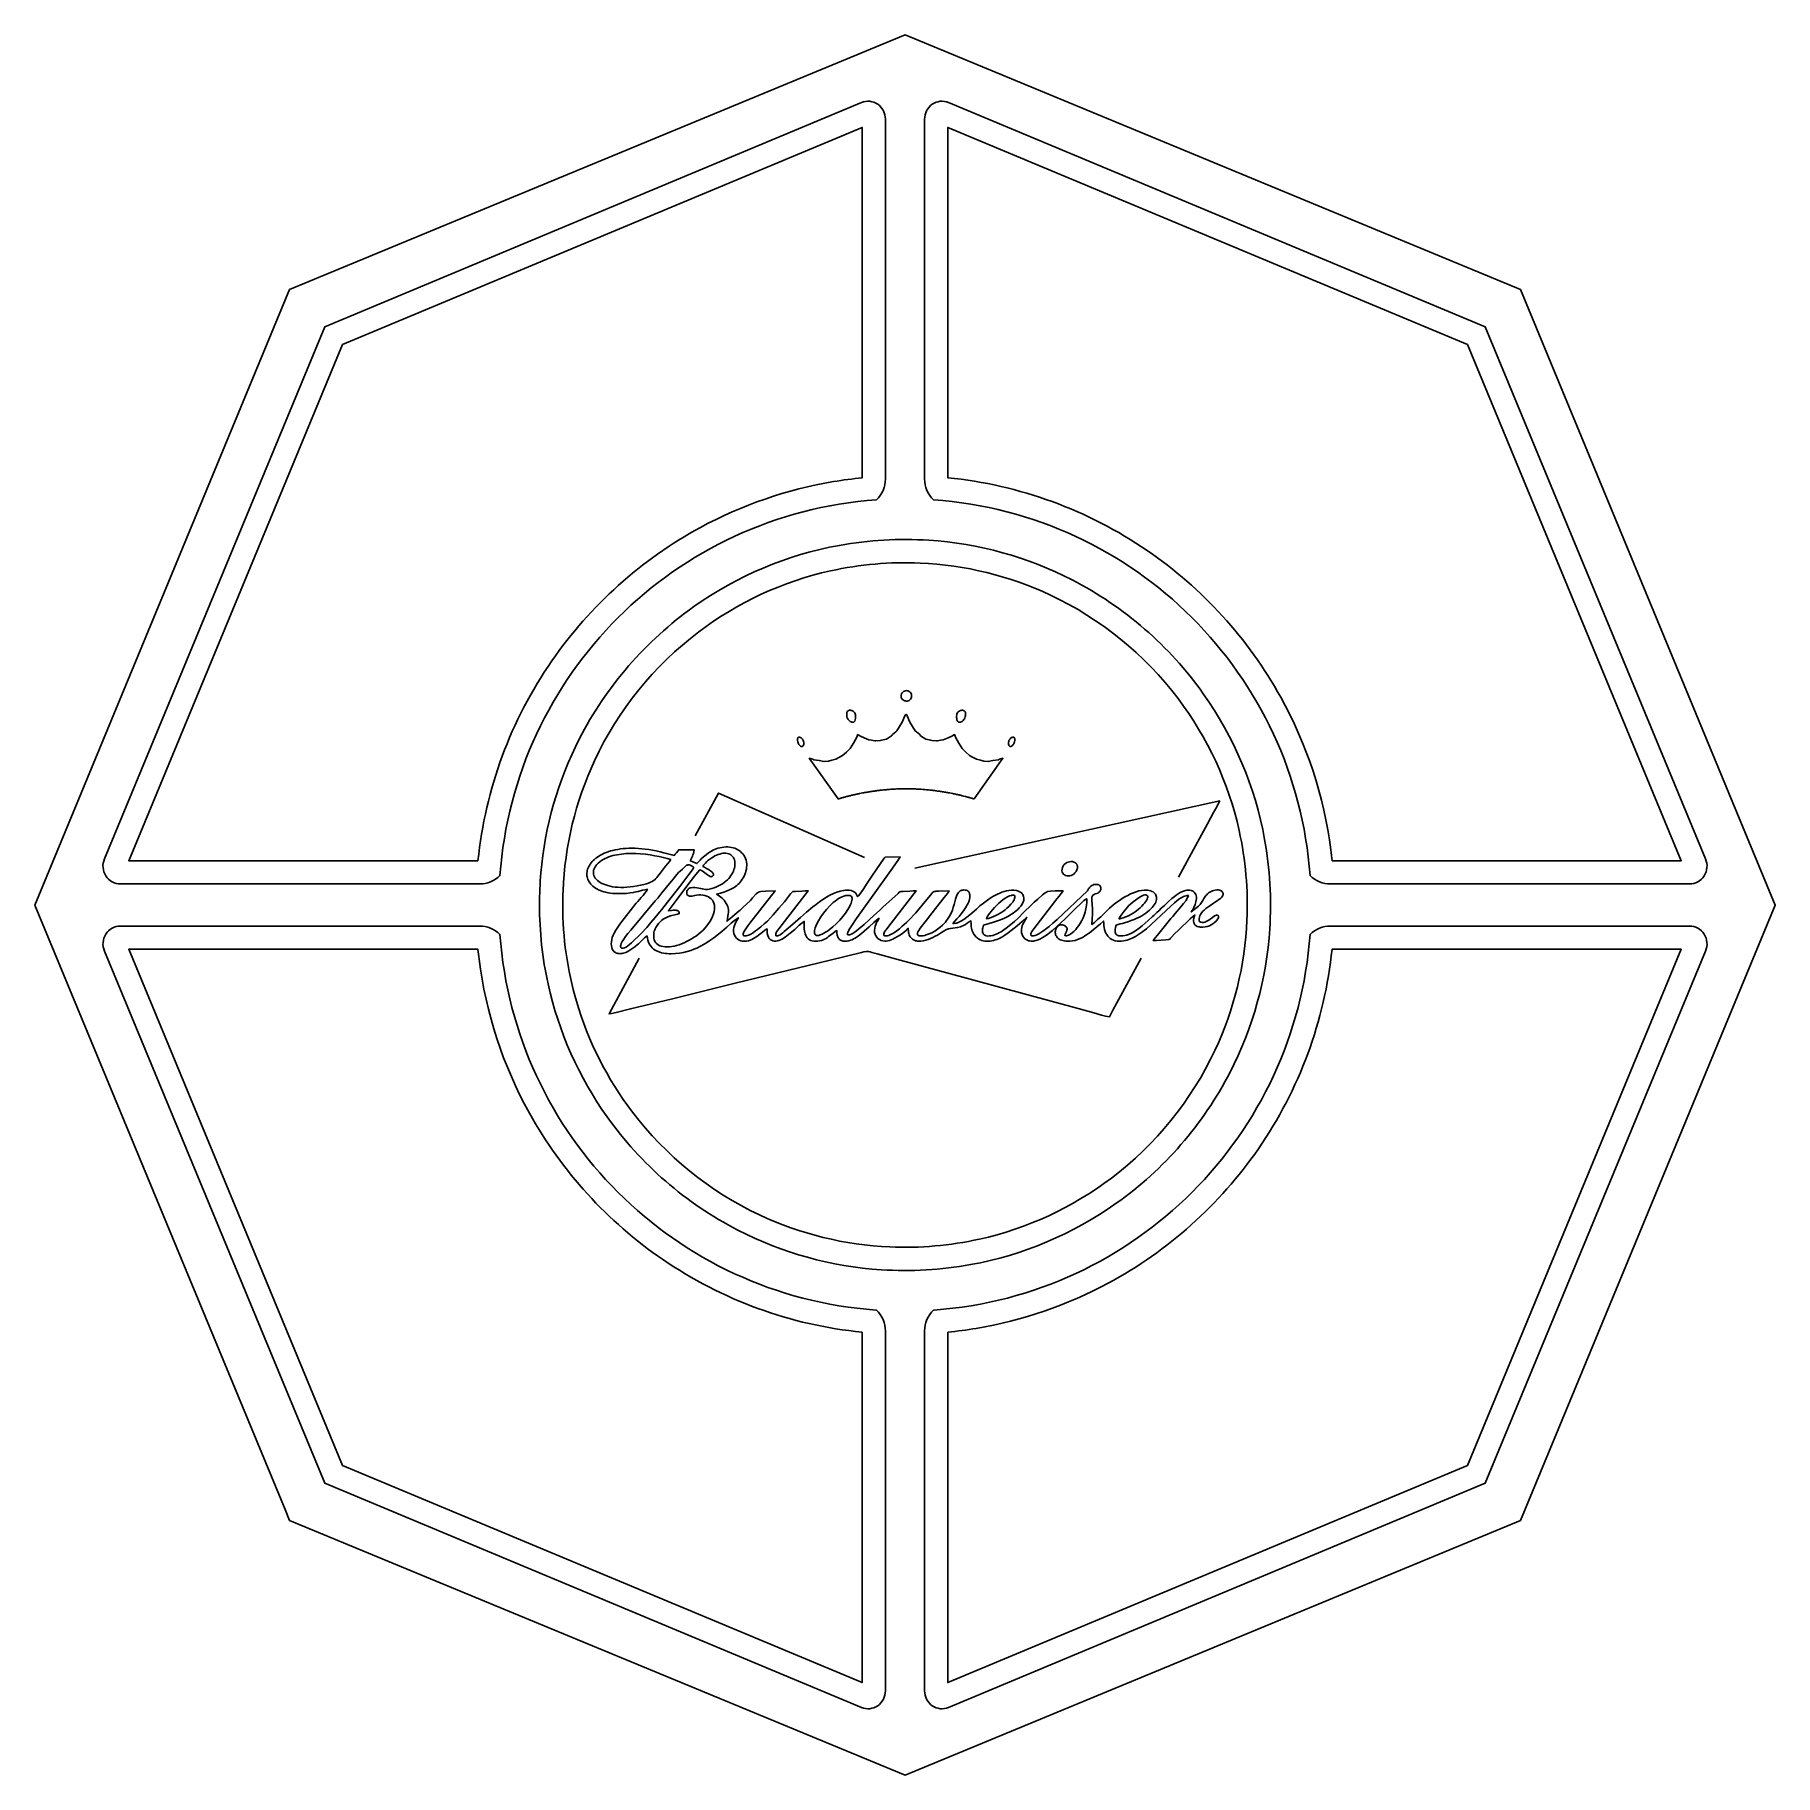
# Model space of a CAD drawing. Extents: x 0 to 300, y 0 to 300.
import ezdxf

# ---------------------------------------------------------------- set-up
doc = ezdxf.new("R2010")
doc.units = 0
doc.layers.add('Nível Padrão', color=18, linetype='CONTINUOUS')

msp = doc.modelspace()

# ---------------------------------------------------------------- linework, layer by layer
at = {"layer": 'Nível Padrão'}
for points in [[(43.93, 43.93), (43.17, 45.79), (0, 150), (43.93, 256.07), (150, 300), (256.07, 256.07), (300, 150), (256.07, 43.93), (150, 0), (43.93, 43.93)], [(149.33, 185.96), (149.35, 185.78), (149.41, 185.63), (149.5, 185.49), (149.61, 185.38), (149.75, 185.28), (149.9, 185.21), (150.06, 185.17), (150.23, 185.15), (150.4, 185.16), (150.56, 185.19), (150.72, 185.26), (150.85, 185.36), (150.97, 185.48), (151.06, 185.64), (151.11, 185.84), (151.13, 186.07), (151.11, 186.28), (151.06, 186.46), (150.97, 186.61), (150.85, 186.73), (150.72, 186.83), (150.56, 186.9), (150.4, 186.94), (150.23, 186.95), (150.06, 186.93), (149.9, 186.88), (149.75, 186.81), (149.61, 186.7), (149.5, 186.56), (149.41, 186.39), (149.35, 186.19), (149.33, 185.96)], [(141.49, 182.55), (141.49, 182.34), (141.47, 182.12), (141.42, 181.9), (141.35, 181.71), (141.3, 181.63), (141.23, 181.57), (141.16, 181.52), (141.07, 181.49), (140.96, 181.49), (140.85, 181.52), (140.71, 181.57), (140.56, 181.65), (140.37, 181.79), (140.22, 181.95), (140.12, 182.11), (140.05, 182.29), (140, 182.48), (139.98, 182.67), (139.97, 183.07), (139.99, 183.21), (140.03, 183.32), (140.11, 183.41), (140.21, 183.48), (140.32, 183.53), (140.45, 183.56), (140.59, 183.57), (140.73, 183.55), (140.87, 183.51), (141.01, 183.44), (141.14, 183.36), (141.26, 183.24), (141.35, 183.11), (141.43, 182.95), (141.48, 182.76), (141.49, 182.55)], [(158.89, 182.55), (158.9, 182.34), (158.92, 182.12), (158.96, 181.9), (159.04, 181.71), (159.09, 181.63), (159.15, 181.57), (159.23, 181.52), (159.32, 181.49), (159.42, 181.49), (159.54, 181.52), (159.68, 181.57), (159.83, 181.65), (160.02, 181.79), (160.17, 181.95), (160.27, 182.11), (160.34, 182.29), (160.38, 182.48), (160.41, 182.67), (160.42, 183.07), (160.4, 183.21), (160.35, 183.32), (160.28, 183.41), (160.18, 183.48), (160.07, 183.53), (159.94, 183.56), (159.8, 183.57), (159.66, 183.55), (159.51, 183.51), (159.38, 183.44), (159.25, 183.36), (159.13, 183.24), (159.03, 183.11), (158.96, 182.95), (158.91, 182.76), (158.89, 182.55)], [(132.57, 177.88), (132.56, 177.71), (132.52, 177.57), (132.47, 177.47), (132.39, 177.39), (132.31, 177.35), (132.22, 177.34), (132.12, 177.35), (132.01, 177.39), (131.91, 177.46), (131.81, 177.55), (131.72, 177.66), (131.63, 177.8), (131.56, 177.96), (131.51, 178.13), (131.47, 178.33), (131.46, 178.54), (131.47, 178.68), (131.51, 178.78), (131.56, 178.86), (131.63, 178.91), (131.72, 178.93), (131.81, 178.93), (131.91, 178.9), (132.01, 178.85), (132.12, 178.79), (132.22, 178.7), (132.31, 178.6), (132.39, 178.48), (132.47, 178.35), (132.52, 178.2), (132.56, 178.05), (132.57, 177.88)], [(167.82, 177.88), (167.83, 177.71), (167.87, 177.57), (167.92, 177.47), (167.99, 177.39), (168.08, 177.35), (168.17, 177.34), (168.27, 177.35), (168.37, 177.39), (168.48, 177.46), (168.58, 177.55), (168.67, 177.66), (168.76, 177.8), (168.83, 177.96), (168.88, 178.13), (168.92, 178.33), (168.93, 178.54), (168.92, 178.68), (168.88, 178.78), (168.83, 178.86), (168.76, 178.91), (168.67, 178.93), (168.58, 178.93), (168.48, 178.9), (168.37, 178.85), (168.27, 178.79), (168.17, 178.7), (168.08, 178.6), (167.99, 178.48), (167.92, 178.35), (167.87, 178.2), (167.83, 178.05), (167.82, 177.88)], [(200.17, 146.39), (200.37, 146.32), (200.57, 146.26), (200.76, 146.21), (200.96, 146.19), (201.35, 146.18), (201.74, 146.22), (202.11, 146.31), (202.46, 146.43), (202.79, 146.59), (203.09, 146.77), (203.36, 146.97), (203.59, 147.18), (203.78, 147.39), (203.93, 147.6), (204.02, 147.79), (204.05, 147.97), (204.04, 148.05), (204.02, 148.12), (203.98, 148.18), (203.92, 148.23), (203.87, 148.26), (203.81, 148.28), (203.68, 148.27), (203.54, 148.21), (203.37, 148.12), (203.01, 147.87), (202.6, 147.56), (202.38, 147.41), (202.16, 147.27), (201.93, 147.15), (201.69, 147.06), (201.45, 147), (201.21, 146.99), (200.97, 147.04), (200.86, 147.08), (200.74, 147.14), (200.69, 147.4), (200.7, 147.66), (200.75, 147.9), (200.83, 148.14), (200.93, 148.36), (201.05, 148.55), (201.17, 148.72), (201.29, 148.87), (201.57, 149.13), (201.87, 149.38), (202.19, 149.62), (202.52, 149.86), (203.2, 150.3), (203.83, 150.72), (204.11, 150.92), (204.36, 151.12), (204.56, 151.32), (204.71, 151.51), (204.81, 151.71), (204.83, 151.81), (204.84, 151.9), (204.83, 152), (204.8, 152.1), (204.75, 152.2), (204.68, 152.29), (204.59, 152.38), (204.5, 152.45), (204.39, 152.5), (204.28, 152.54), (204.03, 152.59), (203.76, 152.59), (203.49, 152.57), (203.23, 152.51), (202.99, 152.43), (202.78, 152.34), (202.55, 152.21), (202.34, 152.07), (202.17, 151.93), (202.01, 151.77), (201.88, 151.61), (201.75, 151.45), (201.54, 151.11), (201.34, 150.76), (201.13, 150.42), (201.02, 150.26), (200.88, 150.1), (200.74, 149.95), (200.57, 149.81), (199.33, 148.81), (199.54, 149.13), (199.77, 149.58), (199.99, 150.08), (200.14, 150.53), (200.21, 150.83), (200.24, 151.1), (200.24, 151.36), (200.2, 151.59), (200.13, 151.81), (200.01, 152.01), (199.86, 152.19), (199.67, 152.36), (199.49, 152.44), (199.31, 152.49), (199.12, 152.53), (198.94, 152.55), (198.76, 152.55), (198.57, 152.54), (198.2, 152.46), (197.83, 152.34), (197.45, 152.16), (197.09, 151.95), (196.72, 151.7), (196.37, 151.43), (196.02, 151.14), (195.35, 150.53), (194.73, 149.94), (194.18, 149.43), (193.79, 149.06), (193.41, 148.71), (193.22, 148.54), (193.04, 148.37), (192.87, 148.2), (192.68, 148.03), (191.89, 147.32), (191.41, 146.88), (190.89, 146.42), (190.34, 145.98), (189.75, 145.56), (189.45, 145.37), (189.15, 145.2), (188.84, 145.04), (188.52, 144.91), (188.2, 144.8), (187.88, 144.72), (187.56, 144.67), (187.24, 144.66), (187.03, 144.67), (186.84, 144.7), (186.69, 144.74), (186.56, 144.81), (186.46, 144.89), (186.37, 144.98), (186.31, 145.09), (186.27, 145.21), (186.24, 145.34), (186.23, 145.49), (186.25, 145.8), (186.3, 146.15), (186.39, 146.52), (186.74, 146.64), (187.11, 146.73), (187.49, 146.82), (187.85, 146.92), (188.43, 147.1), (188.97, 147.3), (189.48, 147.5), (189.96, 147.71), (190.4, 147.93), (190.81, 148.16), (191.19, 148.39), (191.53, 148.62), (191.85, 148.86), (192.13, 149.1), (192.39, 149.33), (192.61, 149.57), (192.8, 149.81), (192.97, 150.05), (193.1, 150.28), (193.21, 150.5), (193.29, 150.72), (193.34, 150.93), (193.36, 151.14), (193.35, 151.34), (193.32, 151.52), (193.26, 151.69), (193.17, 151.85), (193.06, 152), (192.92, 152.13), (192.75, 152.25), (192.56, 152.35), (192.35, 152.43), (192.11, 152.49), (191.85, 152.54), (191.56, 152.56), (191.25, 152.55), (190.79, 152.51), (190.32, 152.42), (189.84, 152.28), (189.36, 152.11), (188.88, 151.9), (188.39, 151.66), (187.91, 151.4), (187.43, 151.1), (186.96, 150.79), (186.51, 150.47), (186.06, 150.13), (185.64, 149.78), (185.23, 149.43), (184.84, 149.08), (184.15, 148.39), (183.73, 147.97), (183.21, 147.48), (182.67, 147.01), (182.42, 146.82), (182.2, 146.66), (182.29, 147.64), (182.32, 148.42), (182.3, 149.21), (182.24, 150.21), (182.21, 150.69), (182.21, 151.17), (182.23, 151.35), (182.26, 151.49), (182.32, 151.6), (182.39, 151.69), (182.48, 151.76), (182.58, 151.82), (182.8, 151.9), (183.04, 151.97), (183.27, 152.06), (183.38, 152.13), (183.48, 152.21), (183.57, 152.32), (183.65, 152.45), (183.73, 152.66), (183.76, 152.84), (183.76, 153.01), (183.71, 153.16), (183.64, 153.29), (183.53, 153.39), (183.4, 153.47), (183.25, 153.52), (183.09, 153.56), (182.91, 153.56), (182.73, 153.55), (182.54, 153.51), (182.36, 153.44), (182.18, 153.34), (182.01, 153.22), (181.85, 153.07), (181.74, 152.93), (181.65, 152.79), (181.45, 152.47), (176.22, 147.51), (175.46, 146.84), (174.84, 146.31), (174.14, 145.76), (173.78, 145.5), (173.43, 145.25), (173.08, 145.04), (172.75, 144.87), (172.44, 144.74), (172.17, 144.67), (172.04, 144.66), (171.93, 144.67), (171.83, 144.7), (171.74, 144.75), (171.7, 144.81), (171.68, 144.88), (171.67, 144.97), (171.68, 145.05), (171.74, 145.23), (171.84, 145.41), (172.19, 145.89), (175.81, 150.6), (176.18, 151.07), (176.55, 151.53), (176.91, 151.99), (177.25, 152.45), (176.72, 152.45), (175.89, 152.42), (175.08, 152.37), (174.55, 152.31), (174.38, 152.24), (174.17, 152.11), (173.94, 151.93), (173.69, 151.73), (172.88, 150.99), (172.27, 150.47), (171.7, 149.93), (170.57, 148.81), (169.45, 147.7), (168.87, 147.17), (168.26, 146.65), (167.44, 146.02), (167.02, 145.71), (166.55, 145.4), (166.3, 145.25), (166.03, 145.11), (165.74, 144.98), (165.44, 144.86), (165.13, 144.77), (164.82, 144.7), (164.53, 144.66), (164.25, 144.65), (163.99, 144.69), (163.77, 144.78), (163.67, 144.84), (163.59, 144.91), (163.51, 145), (163.45, 145.1), (163.41, 145.22), (163.37, 145.36), (163.36, 145.51), (163.36, 145.68), (163.37, 145.87), (163.41, 146.07), (163.54, 146.54), (165.09, 146.98), (165.8, 147.2), (166.48, 147.44), (167.13, 147.72), (167.75, 148.03), (168.36, 148.4), (168.66, 148.6), (168.96, 148.83), (169.18, 149.01), (169.43, 149.23), (169.7, 149.49), (169.96, 149.79), (170.18, 150.12), (170.28, 150.3), (170.36, 150.48), (170.43, 150.67), (170.47, 150.86), (170.49, 151.06), (170.48, 151.26), (170.45, 151.46), (170.39, 151.64), (170.3, 151.81), (170.2, 151.95), (170.07, 152.08), (169.92, 152.19), (169.76, 152.29), (169.58, 152.37), (169.4, 152.43), (169.2, 152.48), (168.78, 152.54), (168.34, 152.55), (167.91, 152.5), (167.5, 152.43), (167.11, 152.32), (166.72, 152.2), (166.33, 152.05), (165.96, 151.89), (165.59, 151.7), (165.24, 151.5), (164.88, 151.29), (164.2, 150.83), (163.55, 150.34), (162.92, 149.83), (162.32, 149.31), (161.19, 148.33), (160.65, 147.89), (160.14, 147.51), (159.65, 147.19), (159.41, 147.07), (159.17, 146.97), (158.94, 146.89), (158.71, 146.84), (158.49, 146.82), (158.27, 146.83), (158.93, 147.6), (159.31, 148.03), (159.69, 148.5), (160.06, 148.99), (160.41, 149.5), (160.72, 150.02), (160.86, 150.29), (160.98, 150.56), (161.11, 150.92), (161.18, 151.28), (161.19, 151.45), (161.19, 151.62), (161.18, 151.78), (161.14, 151.94), (161.09, 152.08), (161.02, 152.21), (160.93, 152.32), (160.82, 152.42), (160.69, 152.49), (160.54, 152.55), (160.37, 152.58), (160.17, 152.59), (159.98, 152.58), (159.82, 152.54), (159.67, 152.49), (159.53, 152.43), (159.41, 152.34), (159.3, 152.24), (159.2, 152.13), (159.11, 152), (158.96, 151.71), (158.83, 151.37), (158.71, 150.98), (158.6, 150.56), (158.47, 150.11), (158.33, 149.63), (158.16, 149.13), (157.95, 148.62), (157.68, 148.1), (157.35, 147.58), (157.16, 147.32), (156.96, 147.06), (156.73, 146.8), (156.47, 146.55), (156.06, 146.17), (155.62, 145.83), (155.14, 145.51), (154.6, 145.21), (154.17, 145.02), (153.66, 144.84), (153.4, 144.77), (153.14, 144.71), (152.89, 144.67), (152.67, 144.66), (152.47, 144.67), (152.31, 144.72), (152.25, 144.76), (152.2, 144.81), (152.16, 144.87), (152.14, 144.94), (152.13, 145.02), (152.14, 145.12), (152.21, 145.35), (152.36, 145.63), (152.59, 145.98), (153.69, 147.39), (155.27, 149.38), (156.76, 151.29), (157.3, 152.01), (157.59, 152.44), (155.86, 152.4), (155.37, 152.37), (155.19, 152.35), (155.04, 152.31), (154.92, 152.26), (154.81, 152.19), (154.71, 152.1), (154.62, 151.99), (154.39, 151.69), (154.06, 151.27), (151.86, 148.65), (151.54, 148.3), (150.99, 147.72), (150.28, 147.01), (149.46, 146.27), (149.03, 145.91), (148.6, 145.57), (148.18, 145.27), (147.77, 145.02), (147.37, 144.83), (147.19, 144.76), (147.01, 144.7), (146.85, 144.67), (146.69, 144.66), (146.54, 144.68), (146.41, 144.72), (146.36, 144.88), (146.37, 145.05), (146.41, 145.21), (146.49, 145.37), (146.58, 145.52), (146.68, 145.66), (146.87, 145.9), (147.59, 146.85), (151.94, 152.42), (151.41, 152.43), (150.83, 152.41), (149.69, 152.33), (149.33, 152.32), (149.22, 152.31), (149.14, 152.29), (149.08, 152.25), (149.01, 152.2), (148.8, 152), (146.19, 149.63), (145.87, 149.33), (145.59, 149.08), (144.64, 148.17), (143.84, 147.43), (142.95, 146.64), (142.05, 145.88), (141.62, 145.55), (141.23, 145.27), (140.88, 145.04), (140.59, 144.89), (140.46, 144.85), (140.36, 144.83), (140.27, 144.83), (140.2, 144.86), (140.17, 144.88), (140.15, 144.88), (140.12, 144.87), (140.11, 144.93), (140.11, 145.15), (140.14, 145.27), (140.22, 145.44), (140.5, 145.95), (140.93, 146.63), (141.49, 147.46), (142.88, 149.46), (144.49, 151.7), (147.56, 155.95), (148.63, 157.5), (148.97, 158.02), (149.14, 158.33), (146.56, 158.24), (146.47, 158.14), (146.3, 157.92), (145.78, 157.18), (144.3, 154.95), (143.5, 153.74), (142.77, 152.67), (142.19, 151.86), (141.98, 151.59), (141.84, 151.45), (141.71, 151.72), (141.56, 151.95), (141.39, 152.14), (141.2, 152.29), (140.98, 152.41), (140.71, 152.49), (140.39, 152.54), (140.01, 152.56), (139.72, 152.54), (139.43, 152.51), (139.14, 152.46), (138.85, 152.4), (138.25, 152.21), (137.65, 151.97), (137.05, 151.67), (136.45, 151.33), (135.85, 150.95), (135.25, 150.55), (134.67, 150.11), (134.1, 149.67), (133, 148.75), (131.99, 147.87), (131.09, 147.06), (129.54, 145.71), (129.19, 145.41), (128.96, 145.22), (128.71, 145.04), (128.46, 144.87), (128.2, 144.75), (128.08, 144.71), (127.97, 144.69), (127.86, 144.69), (127.76, 144.71), (127.73, 144.88), (127.74, 145.05), (127.79, 145.21), (127.87, 145.38), (128.06, 145.67), (128.24, 145.9), (133.31, 152.42), (132.78, 152.43), (132.22, 152.4), (131.12, 152.34), (130.79, 152.32), (130.69, 152.31), (130.61, 152.29), (130.54, 152.24), (130.47, 152.17), (130.29, 151.94), (129.24, 150.57), (128.27, 149.43), (127.3, 148.31), (126.81, 147.77), (126.29, 147.24), (125.75, 146.74), (125.17, 146.26), (124.6, 145.8), (124.23, 145.52), (123.83, 145.23), (123.42, 144.98), (123.21, 144.87), (123.01, 144.78), (122.81, 144.72), (122.62, 144.68), (122.44, 144.66), (122.28, 144.68), (122.17, 144.73), (122.1, 144.81), (122.08, 144.92), (122.1, 145.05), (122.14, 145.2), (122.22, 145.36), (122.42, 145.72), (122.67, 146.07), (122.92, 146.4), (123.27, 146.84), (127.64, 152.44), (126.03, 152.37), (125.16, 152.33), (124.91, 152.29), (124.72, 152.22), (124.55, 152.1), (124.36, 151.91), (123.73, 151.23), (123.54, 151.01), (123.34, 150.79), (122.02, 149.55), (121.56, 149.13), (121.09, 148.73), (120.13, 147.9), (119.58, 147.43), (119.33, 147.21), (119.39, 147.62), (119.48, 148.05), (119.54, 148.5), (119.56, 148.73), (119.57, 148.97), (119.55, 149.21), (119.51, 149.47), (119.44, 149.73), (119.34, 149.99), (119.2, 150.27), (119.02, 150.55), (118.8, 150.84), (118.52, 151.14), (118.27, 151.36), (118.02, 151.53), (117.77, 151.69), (117.52, 151.87), (118.17, 152.06), (118.78, 152.24), (119.34, 152.44), (119.87, 152.65), (120.35, 152.9), (120.58, 153.04), (120.8, 153.19), (121.01, 153.36), (121.21, 153.54), (121.4, 153.73), (121.59, 153.94), (121.77, 154.18), (121.95, 154.43), (122.11, 154.69), (122.25, 154.97), (122.38, 155.26), (122.49, 155.56), (122.59, 155.86), (122.66, 156.17), (122.7, 156.48), (122.73, 156.79), (122.72, 157.1), (122.68, 157.41), (122.61, 157.71), (122.51, 158.01), (122.37, 158.3), (122.2, 158.57), (122.02, 158.8), (121.83, 159.01), (121.62, 159.2), (121.4, 159.37), (121.16, 159.52), (120.91, 159.66), (120.64, 159.77), (120.36, 159.86), (120.07, 159.93), (119.76, 159.98), (119.45, 160.01), (119.13, 160.01), (118.79, 159.99), (118.45, 159.94), (118.1, 159.87), (117.74, 159.77), (117.44, 159.67), (117.16, 159.56), (116.89, 159.43), (116.63, 159.29), (116.15, 158.99), (115.72, 158.66), (115.29, 158.29), (114.88, 157.93), (114.69, 157.74), (114.51, 157.54), (114.13, 157.15), (113, 157.61), (113.09, 157.86), (113.18, 158.06), (113.37, 158.43), (113.45, 158.63), (113.53, 158.87), (113.59, 159.16), (113.63, 159.52), (111, 159.51), (110.85, 159.27), (110.64, 159), (110.4, 158.74), (110.21, 158.54), (109.8, 158.62), (109.34, 158.74), (108.45, 159), (107.77, 159.17), (107.11, 159.32), (106.46, 159.44), (105.83, 159.55), (105.22, 159.63), (104.62, 159.7), (104.04, 159.75), (103.48, 159.77), (102.94, 159.78), (102.42, 159.78), (101.91, 159.75), (101.42, 159.72), (100.95, 159.66), (100.5, 159.59), (100.06, 159.51), (99.64, 159.41), (99.25, 159.31), (98.86, 159.18), (98.5, 159.05), (98.16, 158.91), (97.83, 158.76), (97.52, 158.6), (97.24, 158.43), (96.97, 158.25), (96.71, 158.06), (96.48, 157.87), (96.27, 157.67), (96.07, 157.47), (95.89, 157.26), (95.74, 157.05), (95.6, 156.83), (95.48, 156.61), (95.38, 156.39), (95.29, 156.17), (95.23, 155.94), (95.19, 155.72), (95.16, 155.5), (95.16, 155.27), (95.17, 155.05), (95.21, 154.83), (95.26, 154.62), (95.33, 154.41), (95.43, 154.2), (95.54, 154), (95.67, 153.8), (95.82, 153.61), (96, 153.43), (96.19, 153.25), (96.4, 153.09), (96.63, 152.93), (96.88, 152.78), (97.15, 152.64), (97.45, 152.51), (97.76, 152.39), (98.09, 152.29), (98.45, 152.2), (98.82, 152.12), (99.21, 152.06), (99.63, 152.01), (100.06, 151.98), (100.52, 151.96), (101, 151.96), (101.49, 151.97), (102.01, 152.01), (102.63, 152.07), (103.16, 152.15), (103.61, 152.25), (104.02, 152.35), (104.78, 152.54), (105.17, 152.63), (105.6, 152.71), (105.37, 152.34), (105.12, 151.98), (104.84, 151.64), (104.54, 151.3), (103.95, 150.63), (103.67, 150.29), (103.4, 149.95), (103.22, 149.72), (103.02, 149.5), (101.19, 147.16), (100.84, 146.69), (100.5, 146.2), (100.18, 145.69), (99.87, 145.15), (99.68, 144.78), (99.54, 144.4), (99.44, 144.03), (99.38, 143.67), (99.36, 143.32), (99.38, 142.98), (99.44, 142.68), (99.54, 142.4), (99.69, 142.15), (99.87, 141.95), (99.98, 141.86), (100.1, 141.79), (100.23, 141.72), (100.37, 141.67), (100.52, 141.64), (100.68, 141.62), (100.85, 141.61), (101.03, 141.62), (101.22, 141.65), (101.42, 141.69), (101.85, 141.83), (102.12, 141.95), (102.4, 142.1), (102.93, 142.43), (103.42, 142.79), (103.85, 143.13), (104.06, 143.31), (104.27, 143.51), (104.68, 143.93), (105.1, 144.34), (105.32, 144.52), (105.54, 144.68), (105.59, 144.3), (105.66, 143.95), (105.76, 143.62), (105.89, 143.33), (106.05, 143.06), (106.23, 142.82), (106.44, 142.6), (106.66, 142.41), (106.91, 142.24), (107.17, 142.1), (107.45, 141.97), (107.74, 141.86), (108.05, 141.78), (108.37, 141.71), (108.7, 141.66), (109.03, 141.63), (109.37, 141.61), (109.72, 141.6), (110.42, 141.64), (111.12, 141.72), (111.8, 141.84), (112.45, 141.99), (113.06, 142.17), (113.61, 142.36), (114.1, 142.57), (114.76, 142.89), (115.39, 143.24), (115.98, 143.6), (116.54, 143.97), (117.07, 144.34), (117.57, 144.72), (118.49, 145.48), (119.31, 146.19), (120.04, 146.84), (120.69, 147.39), (121, 147.62), (121.28, 147.81), (121, 147.33), (120.85, 147.06), (120.71, 146.77), (120.59, 146.46), (120.5, 146.13), (120.45, 145.79), (120.46, 145.43), (120.51, 145.09), (120.61, 144.79), (120.76, 144.52), (120.94, 144.29), (121.16, 144.1), (121.41, 143.94), (121.7, 143.84), (122.01, 143.77), (122.36, 143.75), (122.69, 143.78), (123.01, 143.84), (123.32, 143.94), (123.62, 144.07), (123.91, 144.22), (124.18, 144.39), (124.45, 144.57), (124.95, 144.95), (125.41, 145.33), (125.83, 145.65), (126.03, 145.78), (126.22, 145.87), (126.22, 145.45), (126.26, 145.07), (126.34, 144.75), (126.46, 144.47), (126.61, 144.25), (126.78, 144.07), (126.99, 143.93), (127.21, 143.84), (127.45, 143.79), (127.71, 143.78), (127.98, 143.81), (128.25, 143.88), (128.53, 143.98), (128.81, 144.11), (129.08, 144.27), (129.35, 144.46), (130.18, 145.13), (130.99, 145.8), (131.37, 146.15), (131.78, 146.53), (132.2, 146.89), (132.42, 147.04), (132.63, 147.16), (132.6, 146.49), (132.6, 146.17), (132.62, 145.85), (132.66, 145.56), (132.71, 145.27), (132.79, 145.01), (132.89, 144.76), (133.01, 144.54), (133.15, 144.34), (133.32, 144.16), (133.52, 144.02), (133.75, 143.9), (134.01, 143.82), (134.3, 143.77), (134.62, 143.75), (134.97, 143.77), (135.29, 143.83), (135.59, 143.9), (135.88, 144), (136.14, 144.12), (136.39, 144.25), (136.62, 144.4), (136.84, 144.55), (137.24, 144.86), (137.61, 145.16), (137.94, 145.42), (138.1, 145.52), (138.26, 145.6), (138.27, 145.18), (138.32, 144.81), (138.37, 144.65), (138.42, 144.49), (138.49, 144.36), (138.57, 144.23), (138.66, 144.12), (138.77, 144.02), (138.9, 143.94), (139.04, 143.87), (139.19, 143.82), (139.37, 143.78), (139.56, 143.76), (139.77, 143.75), (140.04, 143.78), (140.32, 143.83), (140.6, 143.91), (140.88, 144.02), (141.15, 144.16), (141.43, 144.31), (141.96, 144.67), (142.48, 145.06), (142.96, 145.47), (143.82, 146.24), (144.65, 147.01), (145.09, 147.4), (145.31, 147.57), (145.53, 147.73), (145.25, 147.24), (145.11, 146.96), (144.97, 146.66), (144.86, 146.34), (144.78, 146), (144.74, 145.65), (144.75, 145.47), (144.76, 145.28), (144.83, 144.97), (144.96, 144.68), (145.13, 144.43), (145.34, 144.21), (145.59, 144.03), (145.87, 143.89), (146.18, 143.8), (146.51, 143.76), (146.75, 143.77), (147.02, 143.81), (147.3, 143.89), (147.59, 144), (147.9, 144.13), (148.21, 144.28), (148.82, 144.63), (149.4, 145), (149.91, 145.38), (150.3, 145.71), (150.56, 145.98), (150.6, 145.46), (150.62, 145.25), (150.66, 145.06), (150.71, 144.88), (150.79, 144.71), (150.9, 144.53), (151.04, 144.35), (151.18, 144.21), (151.32, 144.1), (151.48, 144), (151.64, 143.92), (151.81, 143.85), (151.99, 143.81), (152.17, 143.78), (152.36, 143.76), (152.75, 143.77), (153.15, 143.82), (153.57, 143.92), (153.98, 144.05), (154.4, 144.21), (154.81, 144.4), (155.21, 144.6), (155.6, 144.81), (156.29, 145.24), (156.86, 145.62), (157.01, 145.71), (157.17, 145.79), (157.33, 145.85), (157.5, 145.89), (157.84, 145.95), (158.22, 146), (158.62, 146.04), (159.06, 146.12), (159.55, 146.26), (159.81, 146.35), (160.08, 146.47), (160.42, 146.66), (160.74, 146.86), (161.05, 147.07), (161.37, 147.25), (161.38, 146.71), (161.41, 146.25), (161.45, 146.02), (161.5, 145.8), (161.58, 145.57), (161.67, 145.33), (161.86, 144.98), (162.09, 144.66), (162.22, 144.52), (162.36, 144.38), (162.51, 144.26), (162.67, 144.16), (162.94, 144.01), (163.22, 143.9), (163.5, 143.82), (163.79, 143.77), (164.07, 143.74), (164.36, 143.74), (164.65, 143.76), (164.94, 143.81), (165.23, 143.88), (165.52, 143.97), (165.81, 144.07), (166.1, 144.19), (166.67, 144.48), (167.23, 144.82), (167.78, 145.2), (168.32, 145.6), (168.83, 146.01), (169.33, 146.43), (170.23, 147.23), (171, 147.89), (170.75, 147.48), (170.47, 146.96), (170.34, 146.68), (170.22, 146.4), (170.14, 146.11), (170.09, 145.84), (170.07, 145.5), (170.11, 145.19), (170.19, 144.89), (170.31, 144.63), (170.47, 144.39), (170.65, 144.19), (170.87, 144.03), (171.11, 143.91), (171.31, 143.84), (171.51, 143.8), (171.72, 143.77), (171.93, 143.77), (172.14, 143.79), (172.35, 143.82), (172.57, 143.87), (172.79, 143.94), (173.23, 144.12), (173.67, 144.35), (174.11, 144.62), (174.55, 144.92), (174.98, 145.25), (175.4, 145.6), (176.2, 146.31), (176.92, 146.98), (177.54, 147.55), (179.01, 148.99), (179.49, 149.49), (180.17, 150.15), (180.85, 150.75), (181.13, 150.96), (181.33, 151.08), (181.33, 150.51), (181.28, 149.93), (181.19, 149.35), (181.05, 148.79), (180.88, 148.26), (180.69, 147.76), (180.47, 147.3), (180.24, 146.9), (179.97, 146.48), (179.7, 146.11), (179.42, 145.78), (179.09, 145.46), (178.8, 145.2), (178.61, 145.05), (178.4, 144.91), (178.19, 144.8), (177.97, 144.72), (177.86, 144.71), (177.75, 144.71), (177.65, 144.73), (177.55, 144.77), (177.61, 144.99), (177.71, 145.21), (177.81, 145.43), (177.89, 145.64), (177.93, 145.85), (177.93, 145.95), (177.9, 146.05), (177.86, 146.15), (177.79, 146.24), (177.69, 146.33), (177.56, 146.42), (177.4, 146.5), (177.24, 146.55), (177.08, 146.58), (176.94, 146.58), (176.79, 146.56), (176.66, 146.52), (176.53, 146.47), (176.42, 146.39), (176.31, 146.3), (176.21, 146.2), (176.13, 146.08), (176.06, 145.96), (176, 145.82), (175.95, 145.68), (175.92, 145.53), (175.9, 145.38), (175.91, 145.23), (175.92, 145.08), (175.96, 144.92), (176.01, 144.77), (176.09, 144.63), (176.18, 144.49), (176.29, 144.35), (176.43, 144.23), (176.59, 144.11), (176.77, 144.01), (176.98, 143.93), (177.21, 143.86), (177.47, 143.8), (177.75, 143.77), (178.06, 143.75), (178.4, 143.76), (178.87, 143.81), (179.31, 143.9), (179.75, 144.04), (180.17, 144.21), (180.58, 144.41), (180.97, 144.64), (181.36, 144.89), (181.73, 145.15), (182.43, 145.7), (183.08, 146.26), (183.69, 146.78), (184.24, 147.23), (184.25, 146.84), (184.28, 146.47), (184.33, 146.12), (184.41, 145.78), (184.51, 145.46), (184.63, 145.17), (184.78, 144.9), (184.96, 144.65), (185.16, 144.43), (185.39, 144.24), (185.64, 144.07), (185.92, 143.94), (186.23, 143.84), (186.57, 143.78), (186.93, 143.75), (187.32, 143.76), (187.64, 143.8), (187.96, 143.86), (188.27, 143.94), (188.58, 144.04), (188.88, 144.16), (189.17, 144.29), (189.74, 144.59), (190.27, 144.92), (190.76, 145.26), (191.21, 145.6), (191.6, 145.92), (195.83, 149.81), (196.47, 150.39), (196.83, 150.7), (197.22, 150.99), (197.62, 151.25), (197.82, 151.37), (198.03, 151.46), (198.23, 151.54), (198.44, 151.59), (198.64, 151.62), (198.84, 151.63), (198.8, 151.46), (198.72, 151.27), (198.6, 151.04), (198.44, 150.8), (198.03, 150.25), (197.56, 149.66), (196.57, 148.52), (196.15, 148.03), (195.85, 147.65), (193.51, 144.82), (193.14, 144.36), (192.96, 144.12), (192.8, 143.88), (193.33, 143.89), (194.17, 143.94), (194.99, 144.01), (195.5, 144.08), (195.66, 144.13), (195.73, 144.18), (195.79, 144.27), (195.9, 144.41), (196.46, 145.01), (197.14, 145.67), (197.83, 146.33), (198.44, 146.93), (198.8, 147.28), (199.18, 147.63), (199.58, 147.96), (199.98, 148.26), (199.87, 147.96), (199.79, 147.69), (199.74, 147.44), (199.74, 147.22), (199.77, 147), (199.85, 146.8), (199.98, 146.6), (200.17, 146.39)], [(109.63, 157.83), (109.01, 158.02), (108.33, 158.19), (107.61, 158.36), (106.85, 158.5), (106.06, 158.63), (105.25, 158.74), (104.43, 158.82), (103.6, 158.87), (102.77, 158.88), (101.95, 158.86), (101.15, 158.79), (100.38, 158.67), (100, 158.6), (99.64, 158.51), (99.28, 158.4), (98.94, 158.29), (98.61, 158.15), (98.29, 158.01), (97.99, 157.84), (97.7, 157.66), (97.38, 157.44), (97.11, 157.2), (96.87, 156.97), (96.68, 156.73), (96.53, 156.49), (96.41, 156.25), (96.33, 156.01), (96.29, 155.77), (96.29, 155.53), (96.32, 155.3), (96.38, 155.08), (96.48, 154.86), (96.61, 154.65), (96.78, 154.44), (96.98, 154.25), (97.2, 154.06), (97.46, 153.89), (97.75, 153.73), (98.06, 153.59), (98.41, 153.45), (98.78, 153.34), (99.18, 153.24), (99.6, 153.16), (100.05, 153.1), (100.52, 153.05), (101.01, 153.03), (101.53, 153.03), (102.07, 153.06), (102.63, 153.11), (103.21, 153.18), (103.81, 153.28), (104.43, 153.41), (104.96, 153.53), (105.42, 153.66), (105.8, 153.78), (106.13, 153.91), (106.41, 154.05), (106.65, 154.2), (106.86, 154.36), (107.05, 154.55), (107.23, 154.76), (107.42, 154.99), (107.83, 155.55), (108.37, 156.26), (108.71, 156.67), (109.12, 157.14), (109.38, 157.47), (109.63, 157.83)], [(113.61, 156.49), (113.51, 156.57), (113.3, 156.7), (113.11, 156.8), (112.94, 156.87), (112.8, 156.91), (112.66, 156.92), (112.55, 156.92), (112.44, 156.89), (112.34, 156.84), (112.17, 156.71), (112.01, 156.54), (111.84, 156.35), (111.64, 156.16), (111.25, 155.83), (110.96, 155.58), (110.7, 155.31), (110.4, 154.92), (110.08, 154.49), (109.71, 154.03), (108.9, 153.05), (108.08, 152.07), (107.38, 151.19), (107.17, 150.94), (106.96, 150.7), (102.74, 145.69), (102.24, 145.11), (101.83, 144.59), (101.51, 144.13), (101.26, 143.73), (101.1, 143.39), (101, 143.1), (100.97, 142.88), (100.98, 142.79), (101, 142.71), (101.04, 142.65), (101.09, 142.61), (101.15, 142.57), (101.23, 142.56), (101.42, 142.57), (101.64, 142.63), (101.91, 142.76), (102.21, 142.94), (102.53, 143.18), (102.88, 143.48), (104.59, 145.16), (105.47, 146.14), (106.21, 147.01), (106.92, 147.85), (107.71, 148.78), (108.08, 149.24), (108.45, 149.71), (111.17, 153.2), (112.74, 155.26), (113.31, 156.03), (113.61, 156.49)], [(115.18, 156.66), (115.43, 156.5), (115.77, 156.31), (116.13, 156.11), (116.48, 155.89), (116.77, 155.66), (116.88, 155.54), (116.95, 155.42), (117, 155.31), (116.99, 155.19), (116.94, 155.07), (116.84, 154.96), (116.77, 154.92), (116.7, 154.89), (116.55, 154.88), (116.4, 154.92), (116.25, 155), (116.1, 155.1), (115.97, 155.2), (115.75, 155.38), (115.49, 155.57), (115.21, 155.76), (114.91, 155.93), (114.62, 156.06), (114.22, 155.59), (113.72, 154.98), (112.58, 153.5), (110.53, 150.75), (109.84, 149.85), (109.53, 149.41), (109.35, 149.17), (109.2, 148.99), (109.74, 149.06), (110.06, 149.1), (110.38, 149.11), (110.53, 149.1), (110.66, 149.08), (110.79, 149.04), (110.9, 148.98), (110.98, 148.9), (111.05, 148.8), (111.09, 148.67), (111.09, 148.52), (110.97, 148.46), (110.79, 148.4), (110.32, 148.3), (109.81, 148.2), (109.59, 148.15), (109.4, 148.09), (109.03, 147.93), (108.67, 147.74), (108.33, 147.53), (108.04, 147.31), (107.79, 147.08), (107.53, 146.8), (107.27, 146.48), (107.05, 146.12), (106.95, 145.92), (106.86, 145.71), (106.79, 145.5), (106.73, 145.27), (106.69, 145.04), (106.68, 144.79), (106.68, 144.54), (106.71, 144.27), (106.78, 143.97), (106.9, 143.71), (107.05, 143.47), (107.24, 143.28), (107.47, 143.12), (107.73, 142.99), (108.02, 142.89), (108.33, 142.82), (108.67, 142.79), (109.03, 142.78), (109.41, 142.8), (109.8, 142.85), (110.21, 142.93), (110.63, 143.03), (111.05, 143.16), (111.49, 143.32), (111.92, 143.5), (112.36, 143.7), (112.79, 143.92), (113.22, 144.16), (113.64, 144.43), (114.05, 144.71), (114.45, 145.02), (114.83, 145.34), (115.19, 145.68), (115.53, 146.04), (115.85, 146.41), (116.14, 146.8), (116.41, 147.2), (116.64, 147.61), (116.83, 148.04), (117, 148.47), (117.11, 148.89), (117.17, 149.29), (117.18, 149.65), (117.14, 149.99), (117.07, 150.3), (116.95, 150.58), (116.79, 150.83), (116.6, 151.05), (116.37, 151.25), (116.11, 151.41), (115.83, 151.54), (115.52, 151.63), (115.18, 151.7), (114.83, 151.73), (114.45, 151.73), (114.06, 151.69), (113.76, 151.64), (113.52, 151.58), (113.33, 151.53), (113.17, 151.5), (113.01, 151.5), (112.84, 151.54), (112.64, 151.65), (112.38, 151.83), (112.37, 152.04), (112.38, 152.22), (112.42, 152.38), (112.47, 152.52), (112.54, 152.64), (112.63, 152.74), (112.74, 152.82), (112.85, 152.89), (112.99, 152.94), (113.13, 152.98), (113.44, 153.02), (113.78, 153.01), (114.13, 152.96), (114.8, 152.82), (115.09, 152.76), (115.35, 152.72), (115.63, 152.69), (115.93, 152.7), (116.27, 152.75), (116.68, 152.84), (117.1, 152.96), (117.49, 153.11), (117.87, 153.28), (118.22, 153.46), (118.54, 153.65), (118.84, 153.86), (119.12, 154.09), (119.38, 154.32), (119.61, 154.56), (119.82, 154.81), (120, 155.07), (120.17, 155.32), (120.31, 155.59), (120.43, 155.85), (120.52, 156.11), (120.6, 156.37), (120.65, 156.63), (120.68, 156.88), (120.69, 157.12), (120.68, 157.36), (120.64, 157.58), (120.59, 157.79), (120.51, 157.99), (120.41, 158.18), (120.29, 158.35), (120.15, 158.5), (119.99, 158.63), (119.81, 158.74), (119.61, 158.82), (119.39, 158.88), (119.14, 158.92), (118.88, 158.93), (118.62, 158.91), (118.35, 158.86), (118.07, 158.79), (117.79, 158.7), (117.52, 158.58), (117.24, 158.45), (116.97, 158.3), (116.7, 158.14), (116.21, 157.79), (115.98, 157.61), (115.77, 157.42), (115.59, 157.23), (115.42, 157.03), (115.29, 156.85), (115.18, 156.66)], [(179.62, 156.06), (179.48, 155.77), (179.3, 155.53), (179.09, 155.33), (178.87, 155.19), (178.63, 155.08), (178.39, 155.02), (178.14, 155), (177.91, 155.03), (177.69, 155.09), (177.49, 155.18), (177.32, 155.31), (177.19, 155.48), (177.1, 155.68), (177.06, 155.9), (177.07, 156.16), (177.15, 156.44), (177.29, 156.73), (177.46, 156.96), (177.67, 157.15), (177.89, 157.3), (178.13, 157.4), (178.38, 157.46), (178.62, 157.48), (178.86, 157.47), (179.09, 157.41), (179.29, 157.32), (179.46, 157.19), (179.6, 157.03), (179.69, 156.83), (179.72, 156.72), (179.73, 156.61), (179.73, 156.48), (179.71, 156.35), (179.68, 156.21), (179.62, 156.06)], [(139.48, 151.53), (139.18, 151.42), (138.87, 151.28), (138.56, 151.1), (138.25, 150.9), (137.95, 150.67), (137.64, 150.42), (137.34, 150.15), (137.05, 149.87), (136.49, 149.25), (135.97, 148.6), (135.5, 147.94), (135.1, 147.28), (134.77, 146.65), (134.65, 146.36), (134.54, 146.08), (134.46, 145.82), (134.41, 145.58), (134.39, 145.36), (134.39, 145.17), (134.43, 145.02), (134.5, 144.89), (134.61, 144.8), (134.75, 144.74), (134.93, 144.73), (135.15, 144.76), (135.4, 144.84), (135.71, 144.97), (136.01, 145.12), (136.32, 145.3), (136.63, 145.5), (136.94, 145.73), (137.56, 146.23), (138.16, 146.78), (138.74, 147.38), (139.27, 147.99), (139.75, 148.62), (140.16, 149.22), (140.49, 149.8), (140.62, 150.07), (140.72, 150.33), (140.8, 150.57), (140.85, 150.79), (140.88, 151), (140.87, 151.18), (140.83, 151.33), (140.75, 151.46), (140.64, 151.56), (140.49, 151.62), (140.3, 151.65), (140.07, 151.65), (139.8, 151.61), (139.48, 151.53)], [(164.02, 147.6), (164.42, 147.7), (164.83, 147.83), (165.24, 147.99), (165.64, 148.17), (166.02, 148.37), (166.39, 148.58), (166.72, 148.79), (167.02, 149.01), (167.26, 149.19), (167.56, 149.44), (167.91, 149.76), (168.25, 150.12), (168.56, 150.51), (168.68, 150.7), (168.79, 150.9), (168.87, 151.1), (168.92, 151.29), (168.93, 151.48), (168.9, 151.66), (168.77, 151.69), (168.63, 151.7), (168.48, 151.69), (168.33, 151.66), (168, 151.56), (167.64, 151.39), (167.27, 151.16), (166.89, 150.9), (166.5, 150.59), (166.12, 150.26), (165.75, 149.91), (165.4, 149.55), (165.07, 149.18), (164.77, 148.82), (164.51, 148.47), (164.29, 148.15), (164.13, 147.85), (164.02, 147.6)], [(186.88, 147.62), (187.04, 147.63), (187.23, 147.67), (187.63, 147.79), (188.06, 147.96), (188.5, 148.16), (188.92, 148.39), (189.31, 148.62), (189.65, 148.83), (189.91, 149.02), (190.23, 149.27), (190.54, 149.53), (190.83, 149.79), (191.08, 150.08), (191.29, 150.34), (191.45, 150.55), (191.6, 150.78), (191.73, 151.03), (191.82, 151.26), (191.84, 151.37), (191.84, 151.47), (191.82, 151.56), (191.77, 151.64), (191.71, 151.68), (191.65, 151.72), (191.5, 151.75), (191.32, 151.73), (191.12, 151.68), (190.9, 151.59), (190.67, 151.47), (190.19, 151.18), (189.72, 150.85), (189.32, 150.54), (188.85, 150.14), (188.6, 149.91), (188.34, 149.63), (188.06, 149.3), (187.79, 148.95), (187.29, 148.24), (186.88, 147.62)]]:
    msp.add_lwpolyline(points, close=True, dxfattribs=at)
for points in [[(80.18, 155.07, -0.197486), (76.66, 153.62), (14.75, 153.62), (14.38, 153.64), (14.01, 153.72), (13.66, 153.83), (13.33, 153.99), (13.02, 154.19), (12.73, 154.43), (12.47, 154.71), (12.25, 155.02), (12.06, 155.35), (11.92, 155.71), (11.82, 156.07), (11.76, 156.45), (11.75, 156.83), (11.79, 157.21), (11.87, 157.58), (12, 157.95), (49.98, 249.66), (142.49, 288.33), (142.85, 288.45), (143.21, 288.52), (143.57, 288.55), (143.93, 288.54), (144.29, 288.47), (144.64, 288.37), (144.98, 288.22), (145.3, 288.02), (145.59, 287.79), (145.85, 287.52), (146.08, 287.23), (146.27, 286.91), (146.42, 286.56), (146.53, 286.2), (146.59, 285.83), (146.62, 285.45), (146.62, 223.43, -0.204006), (145.08, 219.83), (143.46, 219.7), (141.85, 219.53), (140.25, 219.32), (138.66, 219.08), (137.09, 218.81), (135.52, 218.5), (133.97, 218.15), (132.43, 217.77), (130.91, 217.36), (129.4, 216.91), (127.9, 216.44), (126.42, 215.92), (124.95, 215.38), (123.5, 214.81), (122.07, 214.2), (120.65, 213.56), (119.25, 212.9), (117.86, 212.2), (116.5, 211.47), (115.15, 210.72), (113.82, 209.93), (112.51, 209.12), (111.22, 208.28), (109.95, 207.41), (108.7, 206.52), (107.47, 205.6), (106.26, 204.65), (105.07, 203.68), (103.91, 202.68), (102.76, 201.66), (101.64, 200.61), (100.55, 199.54), (99.47, 198.44), (98.42, 197.32), (97.4, 196.18), (96.4, 195.02), (95.42, 193.84), (94.47, 192.63), (93.55, 191.4), (92.65, 190.15), (91.79, 188.88), (90.94, 187.59), (90.13, 186.29), (89.34, 184.96), (88.58, 183.61), (87.86, 182.25), (87.16, 180.87), (86.49, 179.47), (85.85, 178.05), (85.24, 176.62), (84.66, 175.17), (84.12, 173.71), (83.6, 172.23), (83.12, 170.73), (82.67, 169.22), (82.26, 167.7), (81.88, 166.16), (81.53, 164.62), (81.22, 163.05), (80.94, 161.48), (80.69, 159.89), (80.49, 158.29), (80.32, 156.69), (80.18, 155.07), (80.18, 155.07)], [(219.82, 155.07), (219.68, 156.69), (219.51, 158.3), (219.31, 159.89), (219.06, 161.48), (218.78, 163.05), (218.47, 164.62), (218.12, 166.17), (217.74, 167.7), (217.33, 169.23), (216.88, 170.74), (216.4, 172.23), (215.88, 173.71), (215.34, 175.18), (214.76, 176.62), (214.15, 178.06), (213.51, 179.47), (212.84, 180.87), (212.14, 182.25), (211.41, 183.62), (210.66, 184.96), (209.87, 186.29), (209.05, 187.6), (208.21, 188.89), (207.34, 190.16), (206.45, 191.41), (205.52, 192.64), (204.57, 193.84), (203.6, 195.03), (202.6, 196.19), (201.57, 197.33), (200.52, 198.45), (199.45, 199.55), (198.35, 200.62), (197.23, 201.67), (196.09, 202.69), (194.92, 203.69), (193.73, 204.66), (192.53, 205.61), (191.3, 206.53), (190.05, 207.42), (188.77, 208.29), (187.48, 209.13), (186.17, 209.94), (184.84, 210.73), (183.5, 211.48), (182.13, 212.21), (180.75, 212.9), (179.35, 213.57), (177.93, 214.21), (176.49, 214.81), (175.04, 215.39), (173.58, 215.93), (172.1, 216.44), (170.6, 216.92), (169.09, 217.37), (167.56, 217.78), (166.03, 218.16), (164.48, 218.5), (162.91, 218.81), (161.34, 219.09), (159.75, 219.33), (158.15, 219.53), (156.54, 219.7), (154.92, 219.83, -0.203998), (153.38, 223.43), (153.38, 285.45), (153.41, 285.83), (153.47, 286.2), (153.58, 286.56), (153.73, 286.91), (153.92, 287.23), (154.15, 287.52), (154.41, 287.79), (154.71, 288.02), (155.02, 288.22), (155.36, 288.37), (155.71, 288.47), (156.07, 288.54), (156.43, 288.55), (156.79, 288.52), (157.15, 288.45), (157.51, 288.33), (250.02, 249.66), (288.01, 157.95), (288.13, 157.58), (288.21, 157.21), (288.25, 156.83), (288.24, 156.45), (288.18, 156.07), (288.08, 155.71), (287.94, 155.35), (287.75, 155.02), (287.53, 154.71), (287.27, 154.43), (286.98, 154.19), (286.67, 153.99), (286.34, 153.83), (285.99, 153.72), (285.62, 153.64), (285.25, 153.62), (223.34, 153.62, -0.197486), (219.82, 155.07), (219.82, 155.07)], [(76.39, 157.62, -0.12671), (89.12, 192.07, -0.117517), (114.75, 215.08, -0.082896), (137.69, 222.98, -0.016861), (142.62, 223.64), (142.62, 284.04), (53.05, 246.6), (16.19, 157.62), (76.39, 157.62)], [(223.61, 157.62), (283.81, 157.62), (246.95, 246.6), (157.38, 284.04), (157.38, 223.64, -0.126175), (191.75, 211.1, -0.116618), (214.77, 185.82, -0.094986), (223.4, 159.49, -0.006378), (223.61, 157.62)], [(87, 150, 0.054318), (88.47, 136.39, 0.101067), (98.67, 113.47, 0.119297), (121.17, 93.97, 0.103493), (145.91, 87.13, 0.060839), (161.31, 88.01, 0.109943), (186.41, 98.58, 0.119927), (206.03, 121.17, 0.103493), (212.87, 145.91, 0.060839), (211.99, 161.31, 0.109943), (201.42, 186.41, 0.119927), (178.83, 206.03, 0.103493), (154.09, 212.87, 0.060839), (138.69, 211.99, 0.109877), (113.61, 201.43, 0.120973), (93.86, 178.61, 0.096754), (87.24, 155.52, 0.021823), (87, 150)], [(91, 150, 0.071455), (93.36, 133.41, 0.091783), (103.02, 114.31, 0.120741), (124.93, 96.58, 0.099438), (147.4, 91.06, 0.065578), (162.84, 92.4, 0.107818), (185.57, 102.92, 0.121394), (203.42, 124.93, 0.099438), (208.94, 147.4, 0.065578), (207.6, 162.84, 0.107818), (197.08, 185.57, 0.121394), (175.07, 203.42, 0.099438), (152.6, 208.94, 0.065573), (137.16, 207.6, 0.107758), (114.44, 197.08, 0.122408), (96.48, 174.87, 0.099256), (91.05, 152.42, 0.010199), (91, 150)], [(150.19, 170.04, 0.001535), (149.94, 170.04, 0.001348), (149.71, 170.03, 0.004268), (148.99, 170.01, 0.002515), (148.57, 170, 0.004456), (147.83, 169.96, 0.002989), (147.33, 169.92, 0.004634), (146.55, 169.86, 0.00278), (146.09, 169.81, 0.004362), (145.36, 169.73, 0.003435), (144.79, 169.65, 0.004312), (144.08, 169.55, 0.004088), (143.4, 169.44, 0.0043), (142.69, 169.31, 0.003167), (142.17, 169.21, 0.003346), (141.62, 169.09, 0.003303), (141.08, 168.97, 0.003354), (140.53, 168.84, 0.003117), (140.02, 168.71, 0.003167), (139.51, 168.58, 0.003086), (139.01, 168.44, 0.003357), (138.47, 168.28), (133.5, 175.31), (133.9, 175.2), (134.11, 175.13), (134.28, 175.04), (135.22, 174.91), (136.03, 174.73), (136.04, 174.73), (136.8, 174.82), (137.38, 174.96), (138.08, 175.13), (138.73, 175.47), (139.24, 175.76), (139.93, 176.35), (140.52, 176.97), (141.13, 177.89), (141.69, 178.93), (141.75, 179.1), (141.84, 179.37), (142.32, 179.13), (142.96, 178.82), (143.79, 178.46), (144.21, 178.43), (144.53, 178.37), (144.8, 178.32), (144.96, 178.29), (145.74, 178.33), (145.96, 178.42), (146.24, 178.49), (146.53, 178.55), (146.82, 178.59), (147.69, 179.18), (147.76, 179.28), (147.86, 179.39), (148.12, 179.63), (148.4, 179.85), (148.61, 180.01), (149.53, 181.5), (149.99, 182.61), (150.09, 182.78), (150.19, 182.89), (150.29, 182.78), (150.4, 182.61), (150.85, 181.5), (151.78, 180.01), (151.99, 179.85), (152.26, 179.63), (152.53, 179.39), (152.63, 179.28), (152.7, 179.18), (153.57, 178.59), (153.85, 178.55), (154.15, 178.49), (154.42, 178.42), (154.65, 178.33), (155.43, 178.29), (155.59, 178.32), (155.86, 178.37), (156.18, 178.43), (156.6, 178.46), (157.43, 178.82), (158.07, 179.13), (158.55, 179.37), (158.63, 179.1), (158.69, 178.93), (159.26, 177.89), (159.87, 176.97), (160.46, 176.35), (161.14, 175.76), (161.66, 175.47), (162.3, 175.13), (163.01, 174.96), (163.59, 174.82), (164.35, 174.73), (164.36, 174.73), (165.16, 174.91), (166.11, 175.04), (166.28, 175.13), (166.49, 175.2), (166.88, 175.31), (161.92, 168.28, 0.003357), (161.38, 168.44, 0.003086), (160.88, 168.58, 0.003167), (160.36, 168.71, 0.003117), (159.86, 168.84, 0.003354), (159.31, 168.97, 0.003303), (158.77, 169.09, 0.003346), (158.22, 169.21, 0.003167), (157.7, 169.31, 0.0043), (156.99, 169.44, 0.004088), (156.31, 169.55, 0.004312), (155.6, 169.65, 0.003435), (155.02, 169.73, 0.004362), (154.3, 169.81, 0.00278), (153.83, 169.86, 0.004634), (153.06, 169.92, 0.002989), (152.56, 169.96, 0.004456), (151.81, 170, 0.002515), (151.39, 170.01, 0.004268), (150.68, 170.03, 0.001348), (150.45, 170.04, 0.001535), (150.19, 170.04)], [(145.08, 80.17, -0.204006), (146.62, 76.57), (146.62, 14.55), (146.59, 14.17), (146.53, 13.79), (146.42, 13.44), (146.27, 13.09), (146.08, 12.77), (145.85, 12.48), (145.59, 12.21), (145.3, 11.98), (144.98, 11.78), (144.64, 11.63), (144.29, 11.53), (143.93, 11.46), (143.57, 11.45), (143.21, 11.48), (142.85, 11.55), (142.49, 11.67), (49.98, 50.34), (12, 142.05), (11.87, 142.42), (11.79, 142.79), (11.75, 143.17), (11.76, 143.55), (11.82, 143.93), (11.92, 144.29), (12.06, 144.65), (12.25, 144.98), (12.47, 145.29), (12.73, 145.57), (13.02, 145.81), (13.33, 146.01), (13.66, 146.17), (14.01, 146.28), (14.38, 146.35), (14.75, 146.38), (76.66, 146.38, -0.19747), (80.18, 144.93), (80.32, 143.32), (80.49, 141.71), (80.69, 140.11), (80.94, 138.52), (81.21, 136.95), (81.53, 135.39), (81.87, 133.84), (82.25, 132.31), (82.67, 130.78), (83.12, 129.28), (83.6, 127.78), (84.11, 126.3), (84.66, 124.84), (85.23, 123.39), (85.84, 121.96), (86.48, 120.54), (87.15, 119.15), (87.85, 117.77), (88.57, 116.4), (89.33, 115.06), (90.12, 113.73), (90.93, 112.42), (91.77, 111.13), (92.64, 109.87), (93.54, 108.62), (94.46, 107.39), (95.41, 106.18), (96.38, 105), (97.38, 103.83), (98.4, 102.69), (99.45, 101.58), (100.52, 100.48), (101.62, 99.41), (102.74, 98.36), (103.88, 97.34), (105.04, 96.34), (106.23, 95.37), (107.44, 94.42), (108.67, 93.5), (109.92, 92.61), (111.18, 91.74), (112.47, 90.9), (113.78, 90.09), (115.11, 89.3), (116.46, 88.55), (117.82, 87.82), (119.2, 87.12), (120.6, 86.45), (122.02, 85.82), (123.45, 85.21), (124.9, 84.63), (126.36, 84.09), (127.84, 83.58), (129.34, 83.1), (130.85, 82.65), (132.37, 82.24), (133.91, 81.86), (135.46, 81.51), (137.02, 81.2), (138.59, 80.93), (140.18, 80.68), (141.78, 80.48), (143.38, 80.31), (145, 80.18), (145.05, 80.18), (145.08, 80.17)], [(155.01, 80.18), (156.63, 80.31), (158.24, 80.48), (159.84, 80.69), (161.43, 80.93), (163, 81.21), (164.56, 81.52), (166.11, 81.87), (167.65, 82.25), (169.17, 82.66), (170.68, 83.11), (172.18, 83.59), (173.66, 84.1), (175.12, 84.65), (176.57, 85.23), (178, 85.83), (179.42, 86.47), (180.82, 87.14), (182.2, 87.84), (183.56, 88.56), (184.91, 89.32), (186.24, 90.1), (187.54, 90.92), (188.83, 91.76), (190.1, 92.62), (191.35, 93.52), (192.58, 94.44), (193.78, 95.39), (194.97, 96.36), (196.13, 97.36), (197.27, 98.38), (198.39, 99.43), (199.49, 100.5), (200.56, 101.59), (201.61, 102.71), (202.63, 103.85), (203.63, 105.01), (204.6, 106.2), (205.55, 107.41), (206.47, 108.63), (207.37, 109.88), (208.24, 111.15), (209.08, 112.44), (209.89, 113.74), (210.67, 115.07), (211.43, 116.41), (212.16, 117.78), (212.86, 119.16), (213.52, 120.56), (214.16, 121.97), (214.77, 123.4), (215.35, 124.85), (215.89, 126.31), (216.4, 127.79), (216.88, 129.28), (217.33, 130.79), (217.75, 132.31), (218.13, 133.85), (218.47, 135.39), (218.79, 136.95), (219.06, 138.53), (219.31, 140.11), (219.51, 141.71), (219.68, 143.32), (219.82, 144.93, -0.19747), (223.34, 146.38), (285.25, 146.38), (285.62, 146.35), (285.99, 146.28), (286.34, 146.17), (286.67, 146.01), (286.98, 145.81), (287.27, 145.57), (287.53, 145.29), (287.75, 144.98), (287.94, 144.65), (288.08, 144.29), (288.18, 143.93), (288.24, 143.55), (288.25, 143.17), (288.21, 142.79), (288.13, 142.42), (288, 142.05), (250.02, 50.34), (157.51, 11.67), (157.15, 11.55), (156.79, 11.48), (156.43, 11.45), (156.07, 11.46), (155.71, 11.53), (155.36, 11.63), (155.02, 11.78), (154.7, 11.98), (154.41, 12.21), (154.15, 12.48), (153.92, 12.77), (153.73, 13.09), (153.58, 13.44), (153.47, 13.79), (153.4, 14.17), (153.38, 14.55), (153.38, 76.57, -0.204021), (154.92, 80.17), (154.96, 80.18), (155.01, 80.18)], [(142.62, 76.36, -0.126351), (108.2, 88.93, -0.116257), (85.26, 114.13, -0.095775), (76.58, 140.68, -0.005794), (76.39, 142.38), (16.19, 142.38), (53.05, 53.4), (142.62, 15.96), (142.62, 76.36)], [(157.38, 76.36), (157.38, 15.96), (246.95, 53.4), (283.81, 142.38), (223.61, 142.38, -0.126533), (210.91, 107.97, -0.118528), (185.03, 84.81, -0.082126), (162.29, 77.02, -0.016772), (157.38, 76.36)]]:
    msp.add_lwpolyline(points, format="xyb", close=True, dxfattribs=at)
for points in [[(113.81, 161.91), (117.84, 169.3), (143, 158.2)], [(197.15, 154.82), (200.07, 160.19), (202.14, 163.97), (202.66, 164.95), (203.19, 165.93), (203.75, 166.93), (204.01, 167.44), (204.25, 167.93), (151.71, 156.35)], [(104.2, 140.82), (99, 131.23), (99.4, 131.3), (100.19, 131.48), (102.7, 132.08), (109.92, 133.84), (120.75, 136.51), (126.19, 137.84), (131.64, 139.15), (137.08, 140.47), (142.51, 141.83), (142.91, 141.92), (143.23, 141.98), (143.49, 141.99), (143.74, 141.97), (144, 141.92), (144.31, 141.83), (145.21, 141.57), (147.9, 140.83), (179.84, 132.15), (182.53, 131.43), (183.89, 131.03), (184.58, 130.84), (185.24, 130.7), (185.42, 131.07), (185.84, 131.87), (187.2, 134.4), (190.69, 140.82)]]:
    msp.add_lwpolyline(points, dxfattribs=at)

doc.saveas('drawing.dxf')
